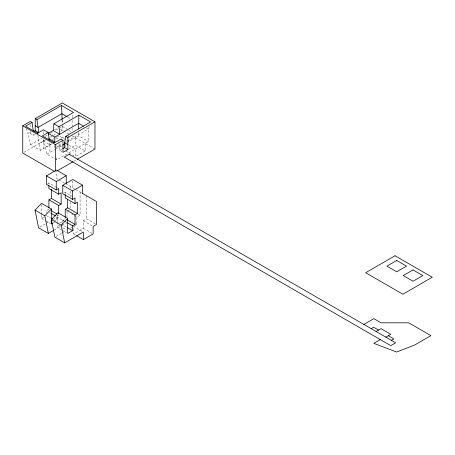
<?xml version="1.0" encoding="UTF-8"?>
<svg xmlns="http://www.w3.org/2000/svg" width="455" height="455" viewBox="0 0 455 455"><rect width="100%" height="100%" fill="white"/><g stroke="black" fill="none" stroke-linecap="round" stroke-linejoin="round"><path stroke-width="0.34" stroke-dasharray="2.27 1.71" d="M43.384 148.671L43.396 139.645M43.453 134.02L43.492 129.8M60.071 143.638L59.707 150.474L61.88 151.731M72.493 117.618L73.255 113.727M89.237 126.433L88.435 128.987L88.435 141.511L56.704 159.83L46.91 154.177L45.545 147.34L43.083 138.604M51.819 143.803L40.381 150.406L30.587 144.753L27.926 133.287L30.843 131.603M30.32 131.41L30.32 133.514L32.157 132.451M30.32 133.514L33.585 135.397L35.422 134.333M54.395 129.789L58.064 127.673M30.587 144.753L42.031 138.144M45.039 136.403L48.657 134.322M50.482 133.264L53.542 131.495M55.993 130.084L57.831 129.021M59.053 128.316L62.318 126.433L68.438 129.965M40.381 150.406L39.016 143.575L45.216 139.992M23.967 152.345L45.272 140.043M50.141 137.228L52.575 135.823M53.184 135.476L56.232 133.719M60.492 131.256L62.318 130.204L62.318 126.012M52.934 139.389L54.156 138.684M56.602 137.268L59.053 135.857L68.233 141.158M45.545 147.34L51.745 143.763M61.499 138.212L64.559 136.443M56.21 147.596L59.707 145.572L61.88 146.829M64.604 142.745L67.044 141.334M67.658 140.982L88.435 128.987L86.598 127.929M46.91 154.177L54.731 149.661M55.334 149.314L62.113 145.401M66.805 142.688L78.641 135.857L88.435 141.511M59.707 150.474L62.153 149.064M68.642 149.166L75.376 145.281L85.17 150.935L85.17 143.393M85.17 150.935L75.376 156.588L75.376 149.052L68.642 145.162M73.659 161.349L76.093 159.944M47.684 183.593L48.907 182.887L55.027 186.419M64.007 193.017L65.23 192.311L73.801 197.26M48.907 209.277L46.456 210.688L46.456 212.786M41.559 214.987L41.559 218.417L44.618 216.648M58.701 214.931L56.249 216.341L56.249 221.244L53.189 219.475M39.761 227.079L50.607 220.817M53.013 219.424L57.233 216.989L63.967 220.88M67.567 211.023L69.2 210.079M53.189 223.013L54.418 222.302M62.779 222.211L62.779 220.112L65.23 218.701M59.679 223.115L63.967 220.641M54.378 229.951L61.601 225.777M62.204 225.43L66.424 222.995M74.37 215.579L76.821 216.989L80.086 215.107L80.086 192.027M56.084 236.503L62.108 233.023M62.71 232.676L66.328 230.588M70.542 228.154L76.821 224.531L76.821 216.989M82.122 231.362L73.556 226.414L73.556 233.955L83.35 228.302L83.35 220.76L86.615 218.878L95.795 224.179M67.909 117.134L70.912 118.869M69.052 130.318L72.112 132.087M60.276 129.021L68.847 133.969M71.992 135.789L94.964 149.052M55.993 137.859L58.439 139.27M56.602 145.754L59.053 147.164L59.053 143.74M65.583 150.935L74.154 155.883M43.384 141.05L49.913 144.821L49.913 152.442M64.872 183.246L56.437 178.377L56.437 171.467M65.475 183.593L81.946 193.102M55.641 186.772L57.478 187.835M77.634 213.691L80.086 215.107M71.31 213.81L73.761 215.226M83.35 220.76L91.921 225.708M75.593 223.826L76.821 224.531M83.35 228.302L91.921 233.25M49.515 212.457L50.744 213.162M62.779 220.112L64.007 220.817M64.616 221.175L66.453 222.233M64.576 221.232L66.413 222.29M46.456 215.59L50.744 218.064M66.453 227.136L62.779 225.015L62.779 222.91M60.293 226.3L57.233 224.531L57.233 222.472M62.739 227.71L66.413 229.832M73.556 233.955L76.002 235.371M41.559 218.417L45.233 220.538M45.847 220.891L50.744 223.718M61.556 229.963L57.882 227.841L57.882 224.412M62.17 230.315L66.453 232.789M26.401 128.788L27.926 133.287M56.306 157.851L56.704 159.83M49.629 142.773L49.913 144.821M37.89 135.272L39.016 143.575M62.108 120.052L62.227 123.595M62.25 124.306L62.318 126.433M54.424 145.429L54.458 148.603M86.615 195.798L86.615 218.878M78.641 132.377L78.641 135.857M75.376 137.74L75.376 145.281M72.76 180.891L72.76 187.801M72.112 120.256L72.112 131.393M70.292 186.374L70.292 188.472M70.292 191.271L70.292 196.861M70.292 201.758L70.292 208.054M68.847 135.34L68.847 141.511M67.027 211.336L67.027 216.819M65.583 144.764L65.583 146.823M65.23 192.311L65.23 193.722M62.318 119.728L62.318 123.22M57.882 214.134L57.882 221.67M57.233 216.989L57.233 221.79M48.907 182.887L48.907 184.298M41.559 204.71L41.559 214.305M33.585 133.998L33.585 135.397M30.32 124.704L30.32 127.957"/><path stroke-width="0.68" d="M77.31 159.244L94.964 149.052L94.964 121.826L67.869 137.467L67.869 149.53L64.604 147.648L64.604 142.745L65.821 136.29L90.636 121.963L78.863 115.166L78.641 128.901M48.281 134.725L48.281 133.321L53.178 130.494L53.906 123.754L73.511 112.436L61.459 105.475L36.957 119.625L35.223 118.618L35.223 130.682L38.487 132.57L38.487 127.667L35.223 125.785M53.775 230.298L48.355 233.426L38.556 227.773L35.029 210.125L41.559 203.339L51.352 208.993L51.352 224.07L52.581 223.365M48.355 233.426L44.823 215.778L51.352 208.993M76.616 235.724L83.35 239.609L83.35 232.073L64.678 242.851L54.884 237.197L51.352 219.549L57.882 212.764L67.676 218.417L67.676 233.495L72.572 230.668L72.572 225.765L67.676 222.939M64.678 242.851L61.146 225.202L67.676 218.417M54.191 171.194L22.75 153.045L22.75 125.819L30.32 121.445L32.06 122.452L33.169 130.255L33.585 130.494M35.223 118.618L62.318 102.978L94.964 121.826M32.06 122.452L25.531 126.223L37.611 133.196L43.492 129.8L48.207 132.524L49.248 140.038M33.994 131.393L35.223 130.682M37.259 133.275L38.487 132.57M48.207 132.524L42.326 135.92L54.395 142.887L60.925 139.116L62.972 140.299L62.972 152.362L67.869 149.53M53.906 123.754L58.951 126.666L78.863 115.166M48.281 133.321L54.81 137.091L78.641 123.333L83.538 126.16M53.582 142.699L54.81 141.994L54.81 137.091M22.75 125.819L55.396 144.667L62.972 140.299M62.568 145.134L64.98 143.746M62.767 148.705L64.604 147.648M48.907 207.929L48.907 199.847L58.701 205.506L61.146 204.09L61.146 192.783L58.701 194.194L58.701 188.541L56.249 189.957L46.456 184.298L46.456 175.846L56.437 170.085L66.231 175.738L66.231 183.342M57.222 170.841L73.05 161.701M46.456 175.846L56.249 181.499L66.231 175.738M65.23 217.353L65.23 209.272L75.024 214.931L77.475 213.514L77.475 202.208L75.024 203.618L75.024 197.965L72.572 199.381L62.779 193.722L62.779 185.27L72.76 179.509L82.554 185.162L82.554 193.455M48.907 199.847L51.352 198.437L61.146 204.09M62.779 185.27L72.572 190.924L82.554 185.162M65.23 209.272L67.676 207.861L77.475 213.514M72.572 225.765L75.024 224.355L75.024 214.931M83.35 239.609L93.144 233.955L93.144 226.414L96.409 224.531L96.409 201.451L82.4 193.364M363.852 324.426L373.834 318.659L381.017 322.811L408.715 322.811L430.919 335.625L414.596 345.049L396.641 352.022L373.783 343.354L380.312 339.584M371.172 328.652L373.623 327.236L378.52 330.063M376.069 331.479L380.966 328.652L390.76 334.306L385.863 337.132M391.414 340.34L393.865 338.924L388.314 335.722M67.306 116.787L61.903 113.67L61.459 105.475M65.821 136.29L67.869 137.467M53.178 130.494L59.707 134.265L58.951 126.666M64.604 142.745L67.869 144.633M48.873 138.565L54.81 141.994M58.701 194.194L48.907 188.541L48.907 185.714M75.024 203.618L65.23 197.965L65.23 194.433M51.352 210.688L56.864 213.867M67.676 220.112L75.024 224.355M51.352 213.514L55.641 215.988M51.352 218.417L52.581 219.122M67.676 227.841L72.572 230.668M35.029 210.125L44.823 215.778M51.352 219.549L61.146 225.202M36.957 119.625L38.066 127.428L61.903 113.67L62.085 119.341M72.572 190.924L72.572 199.381M67.676 199.381L67.676 207.861M58.701 205.506L58.701 213.583M56.249 181.499L56.249 189.957M55.396 144.667L55.396 171.194M51.352 189.246L51.352 198.437M69.188 154.302L64.291 157.129L390.76 345.618L395.657 342.786L69.188 154.302M395.031 255.761L365.649 272.727L402.868 294.214L432.25 277.249L395.031 255.761M396.703 260.499L386.909 266.152L396.703 271.806L406.497 266.152L396.703 260.499M413.032 269.923L403.232 275.576L413.032 281.23L422.826 275.576L413.032 269.923"/></g></svg>
